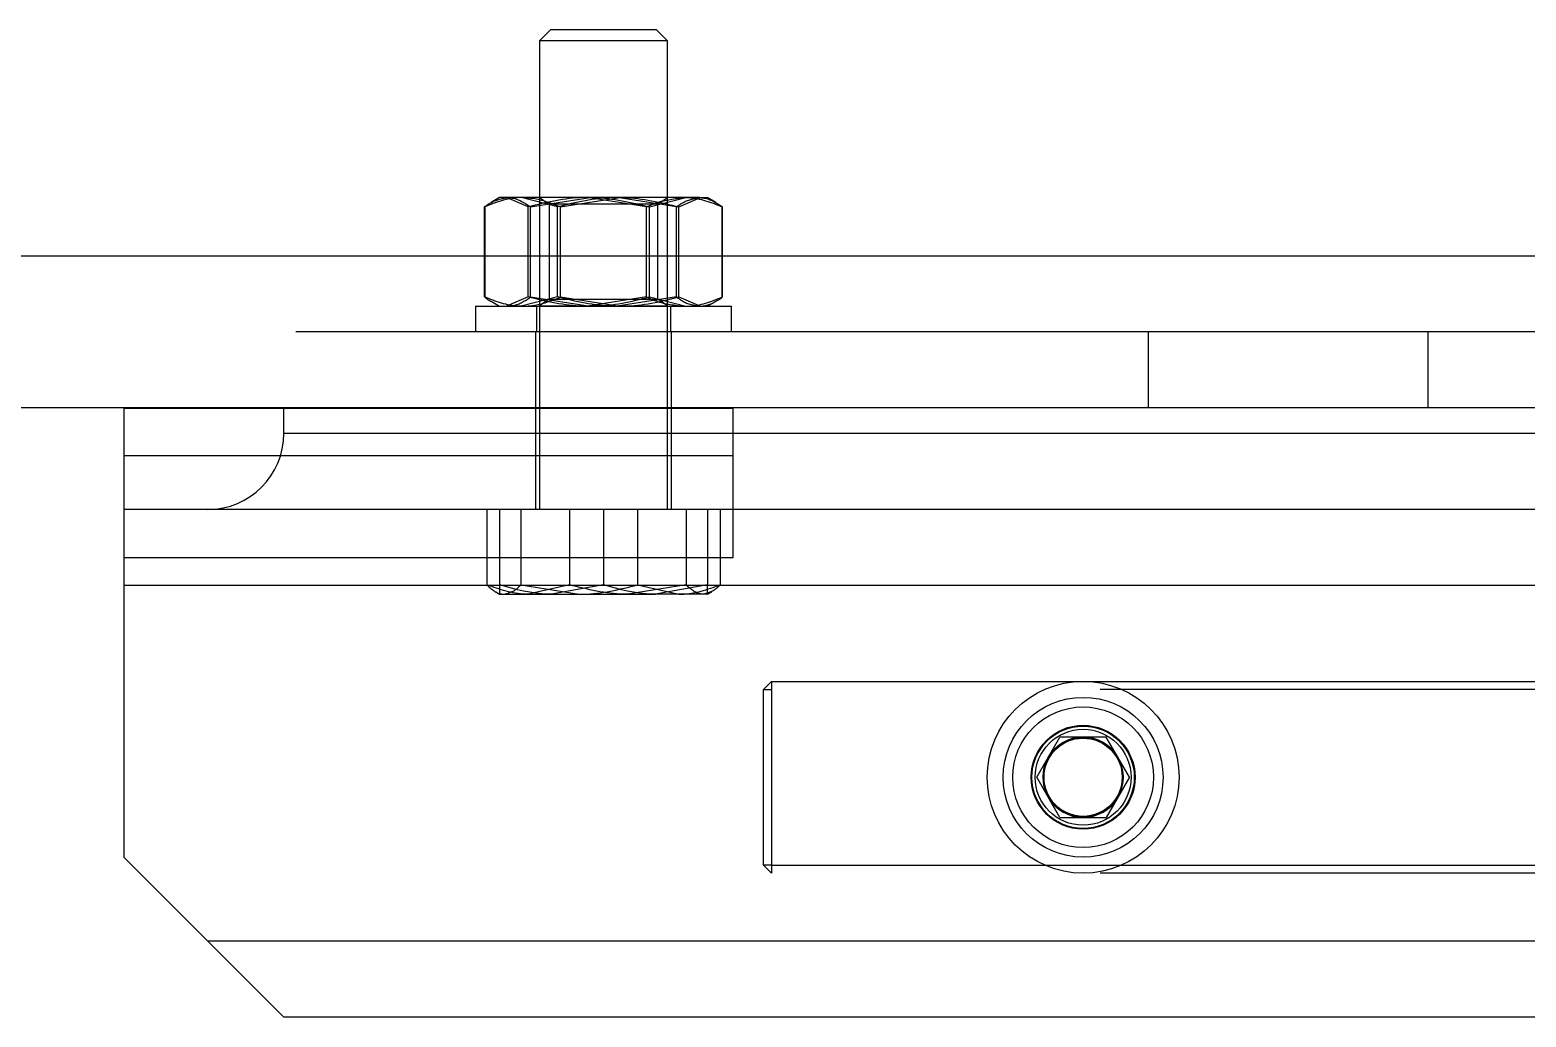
# Model space of a CAD drawing. Header units: metres. Extents: x 0 to 21025, y 0 to 14850.
# Drawn here: x 1946.1 to 2039.7, y 9008.5 to 9070.3 of the extents above; entities that cross this region are included whole.
import ezdxf

# ---------------------------------------------------------------- set-up
doc = ezdxf.new("R2010")
doc.units = ezdxf.units.M
doc.header["$LTSCALE"] = 25
doc.linetypes.add('HIDDEN2', pattern=[4.7625, 3.175, -1.5875])
doc.layers.add('SL4', color=4, linetype='Continuous')
doc.layers.add('ST1', color=7, linetype='HIDDEN2')

msp = doc.modelspace()

# ---------------------------------------------------------------- linework, layer by layer
at = {"layer": 'SL4'}
for p, q in [((1930.562, 9056.144), (2085.802, 9056.144)), ((2875.564, 9046.619), (1925.562, 9046.619)), ((1951.996, 9046.619), (1951.996, 9040.269)), ((1961.996, 9045.026), (1961.996, 9046.619)), ((2251.996, 9045.026), (1961.996, 9045.026)), ((1957.238, 9040.269), (1951.996, 9040.269)), ((1951.996, 9040.269), (1951.996, 9035.506)), ((2248.996, 9040.269), (1957.238, 9040.269)), ((1975.496, 9040.269), (1975.496, 9035.549)), ((1981.996, 9040.269), (1981.996, 9035.549)), ((1988.496, 9040.269), (1988.496, 9035.549)), ((1981.996, 9035.549), (1978.746, 9034.969)), ((1988.496, 9035.549), (1985.246, 9034.969)), ((1951.996, 9035.506), (1951.996, 9018.519)), ((1975.496, 9035.506), (1951.996, 9035.506)), ((1975.496, 9034.969), (1978.746, 9034.969)), ((1978.746, 9034.969), (1985.246, 9034.969)), ((1988.496, 9034.969), (1985.246, 9034.969)), ((2215.019, 9035.506), (1988.496, 9035.506)), ((2009.097, 9023.519), (2010.547, 9026.029)), ((2013.445, 9026.029), (2010.547, 9026.029)), ((2014.894, 9023.519), (2013.445, 9026.029)), ((2010.547, 9021.009), (2009.097, 9023.519)), ((2014.894, 9023.519), (2013.445, 9021.009)), ((2010.547, 9021.009), (2013.445, 9021.009)), ((1951.996, 9018.519), (1957.238, 9013.276)), ((1957.238, 9013.276), (1961.996, 9008.519)), ((2248.996, 9013.276), (1957.238, 9013.276)), ((2248.821, 9008.519), (1961.996, 9008.519))]:
    msp.add_line(p, q, dxfattribs=at)
for radius in [6, 5, 4.4]:
    msp.add_circle((2011.996, 9023.519), radius, dxfattribs=at)
for centre, radius, start, end in [((1957.238, 9045.026), 4.757, 270, 0), ((2011.996, 9023.519), 2.51, 90, 150), ((2011.996, 9023.519), 2.51, 30, 90), ((2011.996, 9023.519), 2.51, 150, 210), ((2011.996, 9023.519), 2.51, 330, 30), ((2011.996, 9023.519), 2.51, 210, 270), ((2011.996, 9023.519), 2.51, 270, 330)]:
    msp.add_arc(centre, radius, start, end, dxfattribs=at)
for points, knots in [([(1978.746, 9034.969), (1978.669, 9034.969), (1977.571, 9034.977), (1976.496, 9035.274), (1975.496, 9035.549)], [0, 0, 0, 0, 0.0702148, 1, 1, 1, 1]), ([(1975.496, 9035.549), (1975.496, 9035.314), (1975.496, 9035.004), (1975.496, 9034.976), (1975.496, 9034.969)], [0, 0, 0, 0, 0.758149, 1, 1, 1, 1]), ([(1985.246, 9034.969), (1985.169, 9034.969), (1984.071, 9034.977), (1982.996, 9035.274), (1981.996, 9035.549)], [0, 0, 0, 0, 0.070215, 1, 1, 1, 1]), ([(1988.496, 9034.969), (1988.496, 9034.976), (1988.496, 9035.004), (1988.496, 9035.314), (1988.496, 9035.549)], [0, 0, 0, 0, 0.241851, 1, 1, 1, 1])]:
    msp.add_open_spline(points, degree=3, knots=knots, dxfattribs=at)
at = {"layer": 'ST1'}
for p, q in [((1978.686, 9070.269), (1977.996, 9069.578)), ((1985.305, 9070.269), (1978.686, 9070.269)), ((1985.996, 9069.578), (1985.305, 9070.269)), ((1985.996, 9069.578), (1977.996, 9069.578)), ((1977.996, 9069.578), (1977.996, 9040.269)), ((1985.996, 9040.269), (1985.996, 9069.578)), ((1974.554, 9053.562), (1974.554, 9059.201)), ((1974.582, 9053.562), (1974.582, 9059.201)), ((1975.496, 9059.781), (1974.959, 9059.471)), ((1976.837, 9059.781), (1975.496, 9059.781)), ((1977.276, 9059.201), (1975.929, 9059.781)), ((1979.121, 9059.201), (1976.837, 9059.781)), ((1982.842, 9059.781), (1976.837, 9059.781)), ((1977.276, 9053.562), (1977.276, 9059.201)), ((1977.429, 9059.201), (1981.15, 9059.781)), ((1977.429, 9053.562), (1977.429, 9059.201)), ((1977.996, 9059.781), (1978.596, 9059.361)), ((1985.136, 9059.361), (1978.596, 9059.361)), ((1978.596, 9059.361), (1978.596, 9053.427)), ((1979.121, 9053.562), (1979.121, 9059.201)), ((1979.301, 9059.201), (1983.008, 9059.781)), ((1979.301, 9053.562), (1979.301, 9059.201)), ((1984.69, 9059.201), (1980.983, 9059.781)), ((1986.562, 9059.201), (1982.842, 9059.781)), ((1988, 9059.781), (1982.842, 9059.781)), ((1984.69, 9053.562), (1984.69, 9059.201)), ((1984.871, 9059.201), (1987.154, 9059.781)), ((1984.871, 9053.562), (1984.871, 9059.201)), ((1985.396, 9059.361), (1985.136, 9059.361)), ((1985.396, 9059.361), (1985.996, 9059.781)), ((1985.396, 9053.427), (1985.396, 9059.361)), ((1986.562, 9053.562), (1986.562, 9059.201)), ((1986.715, 9059.201), (1988.062, 9059.781)), ((1986.715, 9053.562), (1986.715, 9059.201)), ((1988, 9059.781), (1988.496, 9059.781)), ((1989.032, 9059.471), (1988.496, 9059.781)), ((1989.41, 9053.562), (1989.41, 9059.201)), ((1989.437, 9053.562), (1989.437, 9059.201)), ((1977.276, 9053.562), (1975.929, 9052.981)), ((1979.121, 9053.562), (1976.837, 9052.981)), ((1977.429, 9053.562), (1981.15, 9052.981)), ((1978.596, 9053.427), (1977.996, 9053.006)), ((1978.596, 9053.427), (1985.396, 9053.427)), ((1979.301, 9053.562), (1983.008, 9052.981)), ((1984.69, 9053.562), (1980.983, 9052.981)), ((1986.562, 9053.562), (1982.842, 9052.981)), ((1984.871, 9053.562), (1987.154, 9052.981)), ((1985.996, 9053.006), (1985.396, 9053.427)), ((1986.715, 9053.562), (1988.062, 9052.981)), ((1973.996, 9052.981), (1989.996, 9052.981)), ((1973.996, 9052.981), (1973.996, 9051.381)), ((1974.959, 9053.291), (1975.496, 9052.981)), ((1977.796, 9052.981), (1977.796, 9051.381)), ((1977.996, 9053.006), (1985.691, 9053.006)), ((1977.996, 9053.006), (1977.996, 9052.981)), ((1985.691, 9053.006), (1985.996, 9053.006)), ((1985.996, 9052.981), (1985.996, 9053.006)), ((1986.196, 9051.381), (1986.196, 9052.981)), ((1988.496, 9052.981), (1989.032, 9053.291)), ((1989.996, 9051.381), (1989.996, 9052.981)), ((2875.564, 9051.381), (1875.564, 9051.381)), ((1977.746, 9051.381), (1977.746, 9046.619)), ((1986.246, 9046.619), (1986.246, 9051.381)), ((2016.064, 9051.381), (2016.064, 9046.619)), ((2033.564, 9051.381), (2033.564, 9046.619)), ((1990.096, 9046.588), (1951.996, 9046.588)), ((1977.746, 9046.619), (1977.746, 9040.269)), ((1986.246, 9040.269), (1986.246, 9046.619)), ((1990.096, 9043.619), (1990.096, 9046.619)), ((1990.096, 9043.619), (1990.096, 9046.588)), ((2248.996, 9045.026), (1961.996, 9045.026)), ((1990.096, 9043.619), (1951.996, 9043.619)), ((1990.096, 9040.269), (1990.096, 9043.619)), ((1974.699, 9040.269), (1974.699, 9035.549)), ((1976.823, 9040.269), (1976.823, 9035.549)), ((1979.872, 9040.269), (1979.872, 9035.549)), ((1984.12, 9040.269), (1984.12, 9035.549)), ((1987.168, 9040.269), (1987.168, 9035.549)), ((1989.292, 9040.269), (1989.292, 9035.549)), ((1990.096, 9037.269), (1990.096, 9040.269)), ((1951.996, 9037.269), (1990.096, 9037.269)), ((1976.823, 9035.549), (1980.472, 9034.969)), ((1979.872, 9035.549), (1977.286, 9034.969)), ((1987.168, 9035.549), (1983.52, 9034.969)), ((1984.12, 9035.549), (1986.706, 9034.969)), ((2251.996, 9035.506), (1951.996, 9035.506)), ((1975.219, 9035.129), (1975.496, 9034.969)), ((1988.496, 9035.506), (1975.496, 9035.506)), ((1988.496, 9034.969), (1988.773, 9035.129)), ((1991.996, 9029.019), (1992.496, 9029.519)), ((1991.996, 9018.019), (1991.996, 9029.019)), ((1991.996, 9029.019), (1992.496, 9029.019)), ((1992.496, 9029.519), (2211.496, 9029.519)), ((1992.496, 9029.519), (1992.496, 9029.019)), ((1992.496, 9029.019), (1992.496, 9018.019)), ((2211.496, 9029.019), (1992.496, 9029.019)), ((1992.496, 9018.019), (1991.996, 9018.019)), ((1992.496, 9017.519), (1991.996, 9018.019)), ((1992.496, 9018.019), (2211.496, 9018.019)), ((1992.496, 9018.019), (1992.496, 9017.519)), ((2211.496, 9017.519), (1992.496, 9017.519)), ((2251.996, 9013.276), (1957.238, 9013.276))]:
    msp.add_line(p, q, dxfattribs=at)
for radius in [4.4, 3.25, 3.25, 3.2, 3, 2.5, 2.445]:
    msp.add_circle((2011.996, 9023.519), radius, dxfattribs=at)
for points, knots in [([(1976.837, 9059.781), (1976.783, 9059.78), (1976.012, 9059.772), (1975.257, 9059.476), (1974.554, 9059.201)], [0, 0, 0, 0, 0.0702148, 1, 1, 1, 1]), ([(1974.554, 9059.201), (1974.675, 9059.288), (1975.143, 9059.628), (1975.63, 9059.716), (1975.991, 9059.781)], [0, 0, 0, 0, 0.257551, 1, 1, 1, 1]), ([(1975.991, 9059.781), (1976.122, 9059.772), (1976.609, 9059.74), (1977.083, 9059.429), (1977.429, 9059.201)], [0, 0, 0, 0, 0.268634, 1, 1, 1, 1]), ([(1976.941, 9059.781), (1977.156, 9059.772), (1977.955, 9059.74), (1978.732, 9059.429), (1979.301, 9059.201)], [0, 0, 0, 0, 0.268634, 1, 1, 1, 1]), ([(1980.983, 9059.781), (1980.895, 9059.78), (1979.644, 9059.772), (1978.417, 9059.476), (1977.276, 9059.201)], [0, 0, 0, 0, 0.070215, 1, 1, 1, 1]), ([(1982.842, 9059.781), (1982.753, 9059.78), (1981.497, 9059.772), (1980.266, 9059.476), (1979.121, 9059.201)], [0, 0, 0, 0, 0.070215, 1, 1, 1, 1]), ([(1981.15, 9059.781), (1981.238, 9059.78), (1982.495, 9059.772), (1983.726, 9059.476), (1984.871, 9059.201)], [0, 0, 0, 0, 0.070215, 1, 1, 1, 1]), ([(1983.008, 9059.781), (1983.096, 9059.78), (1984.348, 9059.772), (1985.575, 9059.476), (1986.715, 9059.201)], [0, 0, 0, 0, 0.070215, 1, 1, 1, 1]), ([(1984.69, 9059.201), (1984.888, 9059.288), (1985.658, 9059.628), (1986.457, 9059.716), (1987.05, 9059.781)], [0, 0, 0, 0, 0.257551, 1, 1, 1, 1]), ([(1986.562, 9059.201), (1986.683, 9059.288), (1987.152, 9059.628), (1987.639, 9059.716), (1988, 9059.781)], [0, 0, 0, 0, 0.257551, 1, 1, 1, 1]), ([(1987.154, 9059.781), (1987.208, 9059.78), (1987.979, 9059.772), (1988.735, 9059.476), (1989.437, 9059.201)], [0, 0, 0, 0, 0.070215, 1, 1, 1, 1]), ([(1988, 9059.781), (1988.131, 9059.772), (1988.617, 9059.74), (1989.091, 9059.429), (1989.437, 9059.201)], [0, 0, 0, 0, 0.2686336, 1, 1, 1, 1]), ([(1976.837, 9052.981), (1976.783, 9052.982), (1976.012, 9052.99), (1975.257, 9053.286), (1974.554, 9053.562)], [0, 0, 0, 0, 0.070215, 1, 1, 1, 1]), ([(1974.554, 9053.562), (1974.674, 9053.46), (1974.804, 9053.348), (1974.94, 9053.308), (1974.952, 9053.305)], [0, 0, 0, 0, 0.914803, 1, 1, 1, 1]), ([(1975.991, 9052.981), (1976.122, 9052.99), (1976.609, 9053.022), (1977.083, 9053.334), (1977.429, 9053.562)], [0, 0, 0, 0, 0.268634, 1, 1, 1, 1]), ([(1976.941, 9052.981), (1977.156, 9052.99), (1977.955, 9053.022), (1978.732, 9053.334), (1979.301, 9053.562)], [0, 0, 0, 0, 0.268634, 1, 1, 1, 1]), ([(1980.983, 9052.981), (1980.895, 9052.982), (1979.644, 9052.99), (1978.417, 9053.286), (1977.276, 9053.562)], [0, 0, 0, 0, 0.070215, 1, 1, 1, 1]), ([(1982.842, 9052.981), (1982.753, 9052.982), (1981.497, 9052.99), (1980.266, 9053.286), (1979.121, 9053.562)], [0, 0, 0, 0, 0.070215, 1, 1, 1, 1]), ([(1981.15, 9052.981), (1981.238, 9052.982), (1982.495, 9052.99), (1983.726, 9053.286), (1984.871, 9053.562)], [0, 0, 0, 0, 0.070215, 1, 1, 1, 1]), ([(1983.008, 9052.981), (1983.096, 9052.982), (1984.348, 9052.99), (1985.575, 9053.286), (1986.715, 9053.562)], [0, 0, 0, 0, 0.0702148, 1, 1, 1, 1]), ([(1984.69, 9053.562), (1984.888, 9053.474), (1985.658, 9053.134), (1986.457, 9053.046), (1987.05, 9052.981)], [0, 0, 0, 0, 0.257551, 1, 1, 1, 1]), ([(1986.562, 9053.562), (1986.683, 9053.474), (1987.152, 9053.134), (1987.639, 9053.046), (1988, 9052.981)], [0, 0, 0, 0, 0.257551, 1, 1, 1, 1]), ([(1987.154, 9052.981), (1987.208, 9052.982), (1987.979, 9052.99), (1988.735, 9053.286), (1989.437, 9053.562)], [0, 0, 0, 0, 0.070215, 1, 1, 1, 1]), ([(1988, 9052.981), (1988.131, 9052.99), (1988.617, 9053.022), (1989.091, 9053.334), (1989.437, 9053.562)], [0, 0, 0, 0, 0.2686336, 1, 1, 1, 1]), ([(1977.286, 9034.969), (1977.224, 9034.969), (1976.351, 9034.977), (1975.495, 9035.274), (1974.699, 9035.549)], [0, 0, 0, 0, 0.070215, 1, 1, 1, 1]), ([(1974.699, 9035.549), (1974.965, 9035.314), (1975.315, 9035.004), (1975.674, 9034.976), (1975.761, 9034.969)], [0, 0, 0, 0, 0.758149, 1, 1, 1, 1]), ([(1975.761, 9034.969), (1976.041, 9035.039), (1976.4, 9035.131), (1976.746, 9035.473), (1976.823, 9035.549)], [0, 0, 0, 0, 0.7762867, 1, 1, 1, 1]), ([(1983.52, 9034.969), (1983.433, 9034.969), (1982.201, 9034.977), (1980.994, 9035.274), (1979.872, 9035.549)], [0, 0, 0, 0, 0.070215, 1, 1, 1, 1]), ([(1980.472, 9034.969), (1980.558, 9034.969), (1981.79, 9034.977), (1982.997, 9035.274), (1984.12, 9035.549)], [0, 0, 0, 0, 0.070215, 1, 1, 1, 1]), ([(1986.706, 9034.969), (1986.767, 9034.969), (1987.64, 9034.977), (1988.496, 9035.274), (1989.292, 9035.549)], [0, 0, 0, 0, 0.0702148, 1, 1, 1, 1]), ([(1988.23, 9034.969), (1988.143, 9034.976), (1987.784, 9035.004), (1987.434, 9035.314), (1987.168, 9035.549)], [0, 0, 0, 0, 0.241851, 1, 1, 1, 1]), ([(1989.292, 9035.549), (1989.215, 9035.473), (1988.869, 9035.131), (1988.509, 9035.039), (1988.23, 9034.969)], [0, 0, 0, 0, 0.2237133, 1, 1, 1, 1])]:
    msp.add_open_spline(points, degree=3, knots=knots, dxfattribs=at)

doc.saveas('drawing.dxf')
